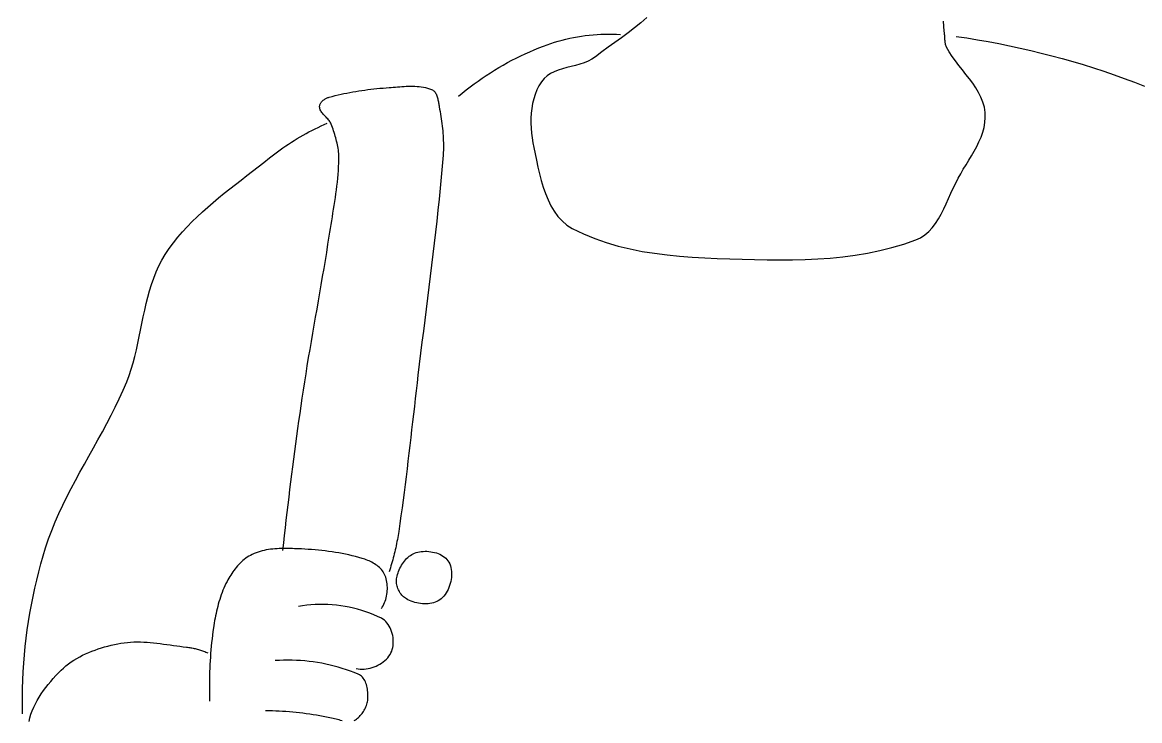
# Model space of a CAD drawing. Header units: inches. Extents: x 21 to 132, y 19 to 196.
# Drawn here: x 77.9181 to 78.3523, y 48.7999 to 49.0712 of the extents above; entities that cross this region are included whole.
import ezdxf

# ---------------------------------------------------------------- set-up
doc = ezdxf.new("R2010")
doc.units = ezdxf.units.IN
doc.header["$MEASUREMENT"] = 0
doc.layers.add('fur', color=253, linetype='Continuous')

# ---------------------------------------------------------------- blocks, each defined once
blk = doc.blocks.new('dp5')
at = {"layer": 'fur', "linetype": 'Continuous'}
for p, q in [((1020.4909, 1474.6288), (1018.8073, 1473.2602)), ((1022.1, 1476.0485), (1020.4909, 1474.6288)), ((1101.4723, 1474.5851), (1101.4362, 1475.0278)), ((1101.51, 1474.1427), (1101.4723, 1474.5851)), ((1101.5492, 1473.7005), (1101.51, 1474.1427)), ((1002.4858, 1470.6874), (1003.5242, 1470.8768)), ((1003.5242, 1470.8768), (1004.5666, 1471.0445)), ((1004.5666, 1471.0445), (1005.6123, 1471.1901)), ((1005.6123, 1471.1901), (1006.6607, 1471.3135)), ((1006.6607, 1471.3135), (1007.7109, 1471.4149)), ((1007.7109, 1471.4149), (1008.7622, 1471.4937)), ((1008.7622, 1471.4937), (1009.814, 1471.55)), ((1009.814, 1471.55), (1010.8656, 1471.5839)), ((1010.8656, 1471.5839), (1011.9162, 1471.5951)), ((1011.9162, 1471.5951), (1012.965, 1471.5835)), ((1012.965, 1471.5835), (1014.0116, 1471.5489)), ((1014.0116, 1471.5489), (1015.0547, 1471.4914)), ((1017.0708, 1471.9325), (1015.3028, 1470.6357)), ((1018.8073, 1473.2602), (1017.0708, 1471.9325)), ((1101.5899, 1473.2584), (1101.5492, 1473.7005)), ((1101.6321, 1472.8165), (1101.5899, 1473.2584)), ((1101.676, 1472.3746), (1101.6321, 1472.8165)), ((1101.7214, 1471.933), (1101.676, 1472.3746)), ((1101.7684, 1471.4914), (1101.7214, 1471.933)), ((1101.791, 1471.2489), (1101.7684, 1471.4914)), ((1101.8079, 1471.0042), (1101.791, 1471.2489)), ((1101.8212, 1470.7576), (1101.8079, 1471.0042)), ((1104.8647, 1470.9752), (1107.7277, 1470.5531)), ((991.95737, 1467.4118), (993.17965, 1467.9139)), ((993.17965, 1467.9139), (994.40894, 1468.3944)), ((994.40894, 1468.3944), (995.38942, 1468.7556)), ((995.38942, 1468.7556), (996.3797, 1469.0956)), ((996.3797, 1469.0956), (997.37902, 1469.4143)), ((997.37902, 1469.4143), (998.38668, 1469.7119)), ((998.38668, 1469.7119), (999.40183, 1469.9882)), ((999.40183, 1469.9882), (1000.4239, 1470.243)), ((1000.4239, 1470.243), (1001.4521, 1470.476)), ((1001.4521, 1470.476), (1002.4858, 1470.6874)), ((1011.7584, 1468.0943), (1010.0248, 1466.8298)), ((1013.5249, 1469.3597), (1011.7584, 1468.0943)), ((1015.3028, 1470.6357), (1013.5249, 1469.3597)), ((1101.8329, 1470.5101), (1101.8212, 1470.7576)), ((1101.8446, 1470.2624), (1101.8329, 1470.5101)), ((1101.8587, 1470.0151), (1101.8446, 1470.2624)), ((1101.8767, 1469.7688), (1101.8587, 1470.0151)), ((1101.901, 1469.5245), (1101.8767, 1469.7688)), ((1101.9334, 1469.2827), (1101.901, 1469.5245)), ((1101.9758, 1469.0441), (1101.9334, 1469.2827)), ((1102.0301, 1468.8095), (1101.9758, 1469.0441)), ((1102.0984, 1468.5795), (1102.0301, 1468.8095)), ((1102.1826, 1468.3552), (1102.0984, 1468.5795)), ((1102.2846, 1468.1367), (1102.1826, 1468.3552)), ((1103.0037, 1466.8634), (1102.2846, 1468.1367)), ((1107.7277, 1470.5531), (1110.587, 1470.0927)), ((1110.587, 1470.0927), (1113.4418, 1469.594)), ((1113.4418, 1469.594), (1116.2917, 1469.0577)), ((1116.2917, 1469.0577), (1119.1357, 1468.4837)), ((1119.1357, 1468.4837), (1121.9731, 1467.8721)), ((1121.9731, 1467.8721), (1124.8034, 1467.2234)), ((985.96677, 1464.5835), (987.14717, 1465.1902)), ((987.14717, 1465.1902), (988.33688, 1465.7768)), ((988.33688, 1465.7768), (989.53549, 1466.3428)), ((989.53549, 1466.3428), (990.74244, 1466.8878)), ((990.74244, 1466.8878), (991.95737, 1467.4118)), ((1007.4032, 1464.9171), (1006.3827, 1464.3864)), ((1008.3454, 1465.5558), (1007.4032, 1464.9171)), ((1010.0248, 1466.8298), (1008.3454, 1465.5558)), ((1103.8087, 1465.6222), (1103.0037, 1466.8634)), ((1104.6788, 1464.4051), (1103.8087, 1465.6222)), ((1124.8034, 1467.2234), (1127.6255, 1466.5376)), ((1127.6255, 1466.5376), (1130.4391, 1465.8149)), ((1130.4391, 1465.8149), (1133.2431, 1465.0556)), ((1133.2431, 1465.0556), (1136.0371, 1464.26)), ((980.22289, 1461.2539), (981.349, 1461.9583)), ((981.349, 1461.9583), (982.48695, 1462.6437)), ((982.48695, 1462.6437), (983.63617, 1463.3097)), ((983.63617, 1463.3097), (984.79633, 1463.9564)), ((984.79633, 1463.9564), (985.96677, 1464.5835)), ((998.39978, 1461.9428), (997.33279, 1461.5249)), ((999.51734, 1462.3018), (998.39978, 1461.9428)), ((1000.6693, 1462.6228), (999.51734, 1462.3018)), ((1001.8397, 1462.9264), (1000.6693, 1462.6228)), ((1003.0123, 1463.2338), (1001.8397, 1462.9264)), ((1004.1712, 1463.5655), (1003.0123, 1463.2338)), ((1005.2999, 1463.943), (1004.1712, 1463.5655)), ((1006.3827, 1464.3864), (1005.2999, 1463.943)), ((1105.5929, 1463.2051), (1104.6788, 1464.4051)), ((1106.5308, 1462.0155), (1105.5929, 1463.2051)), ((1107.4713, 1460.8287), (1106.5308, 1462.0155)), ((1136.0371, 1464.26), (1138.8203, 1463.428)), ((1138.8203, 1463.428), (1141.5919, 1462.5599)), ((1141.5919, 1462.5599), (1144.3512, 1461.656)), ((975.84637, 1458.2539), (976.92043, 1459.0307)), ((976.92043, 1459.0307), (978.00808, 1459.79)), ((978.00808, 1459.79), (979.10904, 1460.531)), ((979.10904, 1460.531), (980.22289, 1461.2539)), ((993.89324, 1458.8459), (993.23338, 1457.7725)), ((994.59661, 1459.7084), (993.89324, 1458.8459)), ((995.41506, 1460.4285), (994.59661, 1459.7084)), ((996.33256, 1461.027), (995.41506, 1460.4285)), ((997.33279, 1461.5249), (996.33256, 1461.027)), ((1108.3939, 1459.6377), (1107.4713, 1460.8287)), ((1109.2778, 1458.4357), (1108.3939, 1459.6377)), ((1144.3512, 1461.656), (1147.0976, 1460.7165)), ((1147.0976, 1460.7165), (1149.8301, 1459.7414)), ((1149.8301, 1459.7414), (1152.5482, 1458.731)), ((941.05512, 1455.6727), (941.8501, 1455.8349)), ((941.8501, 1455.8349), (942.64712, 1455.9879)), ((942.64712, 1455.9879), (943.44603, 1456.1325)), ((943.44603, 1456.1325), (944.24655, 1456.2687)), ((944.24655, 1456.2687), (945.04875, 1456.3967)), ((945.04875, 1456.3967), (945.85221, 1456.5169)), ((945.85221, 1456.5169), (946.6568, 1456.6298)), ((946.6568, 1456.6298), (947.46257, 1456.7352)), ((947.46257, 1456.7352), (948.26912, 1456.8338)), ((948.26912, 1456.8338), (949.07636, 1456.9259)), ((949.07636, 1456.9259), (949.8841, 1457.0117)), ((949.8841, 1457.0117), (950.69225, 1457.0913)), ((950.69225, 1457.0913), (951.50069, 1457.1653)), ((951.50069, 1457.1653), (952.30898, 1457.2339)), ((952.30898, 1457.2339), (953.11714, 1457.2974)), ((953.11714, 1457.2974), (953.68587, 1457.3418)), ((953.68587, 1457.3418), (954.25775, 1457.3889)), ((954.25775, 1457.3889), (954.8325, 1457.4368)), ((954.8325, 1457.4368), (955.40949, 1457.4837)), ((955.40949, 1457.4837), (955.9881, 1457.5284)), ((955.9881, 1457.5284), (956.56776, 1457.5686)), ((956.56776, 1457.5686), (957.1479, 1457.6034)), ((957.1479, 1457.6034), (957.72798, 1457.6306)), ((957.72798, 1457.6306), (958.30735, 1457.6488)), ((958.30735, 1457.6488), (958.88554, 1457.6562)), ((958.88554, 1457.6562), (959.46183, 1457.6514)), ((959.46183, 1457.6514), (960.03581, 1457.6325)), ((960.03581, 1457.6325), (960.60685, 1457.5982)), ((960.60685, 1457.5982), (961.17418, 1457.5464)), ((961.17418, 1457.5464), (961.73751, 1457.4757)), ((961.73751, 1457.4757), (962.2963, 1457.3844)), ((962.2963, 1457.3844), (962.84961, 1457.2712)), ((962.84961, 1457.2712), (963.39719, 1457.1339)), ((963.39719, 1457.1339), (963.93838, 1456.9711)), ((963.93838, 1456.9711), (964.47244, 1456.7813)), ((964.47244, 1456.7813), (964.69947, 1456.6772)), ((964.69947, 1456.6772), (964.90667, 1456.5483)), ((964.90667, 1456.5483), (965.09524, 1456.397)), ((965.09524, 1456.397), (965.26623, 1456.2247)), ((965.26623, 1456.2247), (965.4209, 1456.0334)), ((965.4209, 1456.0334), (965.56023, 1455.8248)), ((965.56023, 1455.8248), (965.68548, 1455.6011)), ((971.69835, 1454.9746), (972.71217, 1455.8196)), ((972.71217, 1455.8196), (973.74189, 1456.648)), ((973.74189, 1456.648), (974.78681, 1457.4595)), ((974.78681, 1457.4595), (975.84637, 1458.2539)), ((992.67145, 1456.6433), (992.20254, 1455.4653)), ((993.23338, 1457.7725), (992.67145, 1456.6433)), ((1110.1023, 1457.2152), (1109.2778, 1458.4357)), ((1110.8466, 1455.9691), (1110.1023, 1457.2152)), ((1111.49, 1454.6905), (1110.8466, 1455.9691)), ((1152.5482, 1458.731), (1155.2512, 1457.6856)), ((934.59716, 1452.6684), (934.65838, 1452.8389)), ((934.65838, 1452.8389), (934.73767, 1453.0052)), ((934.73767, 1453.0052), (934.8335, 1453.1669)), ((934.8335, 1453.1669), (934.94446, 1453.3235)), ((934.94446, 1453.3235), (935.06915, 1453.4748)), ((935.06915, 1453.4748), (935.20616, 1453.6201)), ((935.20616, 1453.6201), (935.35411, 1453.7592)), ((935.35411, 1453.7592), (935.51144, 1453.8916)), ((935.51144, 1453.8916), (935.67682, 1454.017)), ((935.67682, 1454.017), (935.84865, 1454.135)), ((935.84865, 1454.135), (936.02574, 1454.2449)), ((936.02574, 1454.2449), (936.2066, 1454.3465)), ((936.2066, 1454.3465), (936.38978, 1454.4397)), ((936.38978, 1454.4397), (936.57373, 1454.5236)), ((936.57373, 1454.5236), (936.75712, 1454.5979)), ((936.75712, 1454.5979), (936.93847, 1454.6623)), ((936.93847, 1454.6623), (937.11654, 1454.7167)), ((937.11654, 1454.7167), (937.89885, 1454.9282)), ((937.89885, 1454.9282), (938.68403, 1455.1291)), ((938.68403, 1455.1291), (939.47187, 1455.3202)), ((939.47187, 1455.3202), (940.2623, 1455.5011)), ((940.2623, 1455.5011), (941.05512, 1455.6727)), ((965.68548, 1455.6011), (965.7977, 1455.3638)), ((965.7977, 1455.3638), (965.89787, 1455.1148)), ((965.89787, 1455.1148), (965.98739, 1454.8562)), ((965.98739, 1454.8562), (966.06725, 1454.5894)), ((966.06725, 1454.5894), (966.13863, 1454.3168)), ((966.13863, 1454.3168), (966.20258, 1454.0394)), ((966.20258, 1454.0394), (966.26009, 1453.7601)), ((966.26009, 1453.7601), (966.3127, 1453.48)), ((966.3127, 1453.48), (966.36103, 1453.2014)), ((966.36103, 1453.2014), (966.40663, 1452.9256)), ((966.40663, 1452.9256), (966.45041, 1452.655)), ((991.52503, 1452.9915), (991.30682, 1451.7096)), ((991.8221, 1454.2456), (991.52503, 1452.9915)), ((992.20254, 1455.4653), (991.8221, 1454.2456)), ((1112.0118, 1453.372), (1111.49, 1454.6905)), ((1112.3912, 1452.0069), (1112.0118, 1453.372)), ((934.53439, 1452.3165), (934.55541, 1452.4941)), ((934.53579, 1452.1359), (934.53439, 1452.3165)), ((934.57159, 1451.8633), (934.53579, 1452.1359)), ((934.55541, 1452.4941), (934.59716, 1452.6684)), ((934.63736, 1451.6017), (934.57159, 1451.8633)), ((934.72997, 1451.3502), (934.63736, 1451.6017)), ((934.84681, 1451.1074), (934.72997, 1451.3502)), ((934.98474, 1450.8724), (934.84681, 1451.1074)), ((935.14109, 1450.6436), (934.98474, 1450.8724)), ((935.31285, 1450.4203), (935.14109, 1450.6436)), ((935.49708, 1450.2013), (935.31285, 1450.4203)), ((935.6909, 1449.9853), (935.49708, 1450.2013)), ((935.89166, 1449.7715), (935.6909, 1449.9853)), ((966.45041, 1452.655), (966.49349, 1452.391)), ((966.49349, 1452.391), (966.53713, 1452.1359)), ((966.53713, 1452.1359), (966.64851, 1451.4978)), ((966.64851, 1451.4978), (966.7573, 1450.8581)), ((966.7573, 1450.8581), (966.86314, 1450.2173)), ((966.86314, 1450.2173), (966.96506, 1449.5751)), ((991.16287, 1450.4068), (991.08813, 1449.0906)), ((991.30682, 1451.7096), (991.16287, 1450.4068)), ((1112.6075, 1450.5874), (1112.3912, 1452.0069)), ((1112.648, 1449.2464), (1112.6075, 1450.5874)), ((934.12566, 1446.6387), (934.94586, 1447.0208)), ((934.94586, 1447.0208), (935.77076, 1447.3906)), ((935.77076, 1447.3906), (936.60021, 1447.7485)), ((936.09607, 1449.5585), (935.89166, 1449.7715)), ((936.30159, 1449.345), (936.09607, 1449.5585)), ((936.50501, 1449.1301), (936.30159, 1449.345)), ((936.70381, 1448.9127), (936.50501, 1449.1301)), ((936.89476, 1448.6916), (936.70381, 1448.9127)), ((937.07507, 1448.4655), (936.89476, 1448.6916)), ((937.242, 1448.2338), (937.07507, 1448.4655)), ((937.39253, 1447.9945), (937.242, 1448.2338)), ((937.52366, 1447.7472), (937.39253, 1447.9945)), ((937.63266, 1447.4907), (937.52366, 1447.7472)), ((937.79728, 1447.0429), (937.63266, 1447.4907)), ((937.95972, 1446.5931), (937.79728, 1447.0429)), ((966.96506, 1449.5751), (967.06257, 1448.932)), ((967.06257, 1448.932), (967.15511, 1448.2876)), ((967.15511, 1448.2876), (967.24197, 1447.6427)), ((967.24197, 1447.6427), (967.32245, 1446.9968)), ((967.32245, 1446.9968), (967.39608, 1446.3506)), ((991.08813, 1449.0906), (991.0779, 1447.7675)), ((991.0779, 1447.7675), (991.12743, 1446.4447)), ((1112.3028, 1446.6155), (1112.5413, 1447.9226)), ((1112.5413, 1447.9226), (1112.648, 1449.2464)), ((928.53357, 1443.6436), (929.31483, 1444.1052)), ((929.31483, 1444.1052), (930.10225, 1444.5556)), ((930.10225, 1444.5556), (930.89577, 1444.995)), ((930.89577, 1444.995), (931.69516, 1445.4231)), ((931.69516, 1445.4231), (932.50003, 1445.8398)), ((932.50003, 1445.8398), (933.31022, 1446.2452)), ((933.31022, 1446.2452), (934.12566, 1446.6387)), ((938.1195, 1446.1408), (937.95972, 1446.5931)), ((938.27578, 1445.6865), (938.1195, 1446.1408)), ((938.42786, 1445.2298), (938.27578, 1445.6865)), ((938.57496, 1444.7712), (938.42786, 1445.2298)), ((938.71625, 1444.3107), (938.57496, 1444.7712)), ((938.85123, 1443.8484), (938.71625, 1444.3107)), ((967.39608, 1446.3506), (967.46206, 1445.7036)), ((967.46206, 1445.7036), (967.51999, 1445.0563)), ((967.51999, 1445.0563), (967.5691, 1444.4085)), ((967.5691, 1444.4085), (967.60867, 1443.761)), ((991.12743, 1446.4447), (991.23208, 1445.1293)), ((991.23208, 1445.1293), (991.38696, 1443.8282)), ((1110.9507, 1442.7835), (1111.4921, 1444.0469)), ((1111.4921, 1444.0469), (1111.948, 1445.3239)), ((1111.948, 1445.3239), (1112.3028, 1446.6155)), ((923.9904, 1440.6531), (924.72935, 1441.1773)), ((924.72935, 1441.1773), (925.47586, 1441.6915)), ((925.47586, 1441.6915), (926.2298, 1442.1953)), ((926.2298, 1442.1953), (926.99081, 1442.6887)), ((926.99081, 1442.6887), (927.75883, 1443.1716)), ((927.75883, 1443.1716), (928.53357, 1443.6436)), ((938.97886, 1443.3845), (938.85123, 1443.8484)), ((939.09872, 1442.919), (938.97886, 1443.3845)), ((939.20981, 1442.4521), (939.09872, 1442.919)), ((939.31146, 1441.9836), (939.20981, 1442.4521)), ((939.40308, 1441.5138), (939.31146, 1441.9836)), ((939.48378, 1441.0431), (939.40308, 1441.5138)), ((939.55277, 1440.5712), (939.48378, 1441.0431)), ((967.60867, 1443.761), (967.6383, 1443.1132)), ((967.6383, 1443.1132), (967.65715, 1442.4655)), ((967.6603, 1441.1709), (967.64335, 1440.5239)), ((967.65715, 1442.4655), (967.66471, 1441.8181)), ((967.66471, 1441.8181), (967.6603, 1441.1709)), ((991.38696, 1443.8282), (991.58737, 1442.5483)), ((991.58737, 1442.5483), (991.82862, 1441.2968)), ((991.82862, 1441.2968), (992.18363, 1439.5875)), ((1109.6723, 1440.293), (1110.3391, 1441.5324)), ((1110.3391, 1441.5324), (1110.9507, 1442.7835)), ((919.62985, 1437.2683), (921.11573, 1438.4577)), ((921.11573, 1438.4577), (921.82182, 1439.0212)), ((921.82182, 1439.0212), (922.53653, 1439.5749)), ((922.53653, 1439.5749), (923.25944, 1440.119)), ((923.25944, 1440.119), (923.9904, 1440.6531)), ((939.60944, 1440.0984), (939.55277, 1440.5712)), ((939.65295, 1439.6249), (939.60944, 1440.0984)), ((939.68251, 1439.1504), (939.65295, 1439.6249)), ((939.6699, 1437.1604), (939.69736, 1438.1999)), ((939.69757, 1438.6751), (939.68251, 1439.1504)), ((939.69736, 1438.1999), (939.69757, 1438.6751)), ((967.56938, 1439.232), (967.32638, 1436.281)), ((967.6133, 1439.8777), (967.56938, 1439.232)), ((967.64335, 1440.5239), (967.6133, 1439.8777)), ((992.18363, 1439.5875), (992.5497, 1437.8287)), ((1108.2361, 1437.8438), (1108.9662, 1439.0635)), ((1108.9662, 1439.0635), (1109.6723, 1440.293)), ((915.09165, 1433.7395), (916.61354, 1434.9124)), ((916.61354, 1434.9124), (918.12765, 1436.0875)), ((918.12765, 1436.0875), (919.62985, 1437.2683)), ((939.48385, 1434.048), (939.56188, 1435.0842)), ((939.56188, 1435.0842), (939.62437, 1436.1217)), ((939.62437, 1436.1217), (939.6699, 1437.1604)), ((967.32638, 1436.281), (967.06551, 1433.3318)), ((992.5497, 1437.8287), (992.93869, 1436.0388)), ((992.93869, 1436.0388), (993.3629, 1434.2364)), ((1106.0544, 1434.2308), (1106.7647, 1435.4285)), ((1106.7647, 1435.4285), (1107.497, 1436.6325)), ((1107.497, 1436.6325), (1108.2361, 1437.8438)), ((912.04242, 1431.3875), (913.56654, 1432.5656)), ((913.56654, 1432.5656), (915.09165, 1433.7395)), ((939.16814, 1430.9441), (939.28568, 1431.9779)), ((939.28568, 1431.9779), (939.39131, 1433.0124)), ((939.39131, 1433.0124), (939.48385, 1434.048)), ((967.06551, 1433.3318), (966.78812, 1430.3841)), ((993.3629, 1434.2364), (993.83384, 1432.4402)), ((993.83384, 1432.4402), (994.36369, 1430.6688)), ((1104.7137, 1431.747), (1105.3814, 1433.0384)), ((1105.3814, 1433.0384), (1106.0544, 1434.2308)), ((907.51942, 1427.7964), (909.01455, 1429.0063)), ((909.01455, 1429.0063), (910.52354, 1430.2023)), ((910.52354, 1430.2023), (912.04242, 1431.3875)), ((938.90202, 1428.8788), (939.03974, 1429.9112)), ((939.03974, 1429.9112), (939.16814, 1430.9441)), ((966.78812, 1430.3841), (966.49545, 1427.4379)), ((994.36369, 1430.6688), (994.96429, 1428.9407)), ((994.96429, 1428.9407), (995.64755, 1427.2745)), ((1102.8255, 1427.6091), (1103.4481, 1429.0143)), ((1103.4481, 1429.0143), (1104.0734, 1430.3998)), ((1104.0734, 1430.3998), (1104.7137, 1431.747)), ((904.58892, 1425.3224), (906.04286, 1426.5696)), ((906.04286, 1426.5696), (907.51942, 1427.7964)), ((938.44432, 1425.7857), (938.60305, 1426.8161)), ((938.60305, 1426.8161), (938.75597, 1427.8472)), ((938.75597, 1427.8472), (938.90202, 1428.8788)), ((966.49545, 1427.4379), (966.18906, 1424.493)), ((995.64755, 1427.2745), (996.42552, 1425.6889)), ((1101.5387, 1424.8138), (1102.1931, 1426.2031)), ((1102.1931, 1426.2031), (1102.8255, 1427.6091)), ((901.76671, 1422.7541), (903.16216, 1424.0517)), ((903.16216, 1424.0517), (904.58892, 1425.3224)), ((937.94613, 1422.6968), (938.11467, 1423.7261)), ((938.11467, 1423.7261), (938.28117, 1424.7556)), ((938.28117, 1424.7556), (938.44432, 1425.7857)), ((966.18906, 1424.493), (965.8702, 1421.5493)), ((996.42552, 1425.6889), (997.30996, 1424.2022)), ((997.30996, 1424.2022), (998.31285, 1422.8333)), ((1100.1145, 1422.1604), (1100.8499, 1423.4602)), ((1100.8499, 1423.4602), (1101.5387, 1424.8138)), ((897.81245, 1418.6686), (899.08762, 1420.0659)), ((899.08762, 1420.0659), (900.40706, 1421.4267)), ((900.40706, 1421.4267), (901.76671, 1422.7541)), ((937.4408, 1419.6106), (937.608, 1420.6392)), ((937.608, 1420.6392), (937.77682, 1421.6678)), ((937.77682, 1421.6678), (937.94613, 1422.6968)), ((965.8702, 1421.5493), (965.54034, 1418.6067)), ((998.31285, 1422.8333), (999.4461, 1421.6006)), ((999.4461, 1421.6006), (1000.7217, 1420.5228)), ((1000.7217, 1420.5228), (1002.1516, 1419.6184)), ((1098.4535, 1419.7958), (1099.3197, 1420.9328)), ((1099.3197, 1420.9328), (1100.1145, 1422.1604)), ((895.41306, 1415.7517), (896.58624, 1417.2315)), ((896.58624, 1417.2315), (897.81245, 1418.6686)), ((936.77897, 1415.3822), (937.11654, 1417.5537)), ((937.11654, 1417.5537), (937.2766, 1418.5823)), ((937.2766, 1418.5823), (937.4408, 1419.6106)), ((965.54034, 1418.6067), (965.20067, 1415.6649)), ((1002.1516, 1419.6184), (1005.1001, 1418.1603)), ((1005.1001, 1418.1603), (1008.1293, 1416.8958)), ((1094.0261, 1416.5217), (1095.3021, 1417.1124)), ((1095.3021, 1417.1124), (1096.457, 1417.8674)), ((1096.457, 1417.8674), (1097.5033, 1418.7681)), ((1097.5033, 1418.7681), (1098.4535, 1419.7958)), ((893.24357, 1412.6502), (894.29746, 1414.2258)), ((894.29746, 1414.2258), (895.41306, 1415.7517)), ((936.43258, 1413.212), (936.77897, 1415.3822)), ((965.20067, 1415.6649), (964.85266, 1412.7239)), ((1008.1293, 1416.8958), (1011.2305, 1415.8099)), ((1011.2305, 1415.8099), (1014.3948, 1414.8879)), ((1014.3948, 1414.8879), (1017.6135, 1414.1144)), ((1017.6135, 1414.1144), (1020.8778, 1413.4746)), ((1084.4371, 1413.6842), (1087.6768, 1414.4855)), ((1087.6768, 1414.4855), (1090.875, 1415.4281)), ((1090.875, 1415.4281), (1094.0261, 1416.5217)), ((891.52492, 1409.5623), (892.33685, 1411.1274)), ((892.33685, 1411.1274), (893.24357, 1412.6502)), ((935.7178, 1408.875), (936.07855, 1411.0428)), ((936.07855, 1411.0428), (936.43258, 1413.212)), ((964.85266, 1412.7239), (964.49752, 1409.7836)), ((1020.8778, 1413.4746), (1024.1786, 1412.9534)), ((1024.1786, 1412.9534), (1027.5076, 1412.5356)), ((1027.5076, 1412.5356), (1030.8554, 1412.2063)), ((1030.8554, 1412.2063), (1034.2136, 1411.9503)), ((1034.2136, 1411.9503), (1037.5732, 1411.7531)), ((1037.5732, 1411.7531), (1040.9255, 1411.5987)), ((1040.9255, 1411.5987), (1044.2616, 1411.4726)), ((1044.2616, 1411.4726), (1047.5727, 1411.3602)), ((1047.5727, 1411.3602), (1050.9196, 1411.2608)), ((1050.9196, 1411.2608), (1054.2832, 1411.1937)), ((1054.2832, 1411.1937), (1057.6584, 1411.1691)), ((1057.6584, 1411.1691), (1061.0398, 1411.1969)), ((1061.0398, 1411.1969), (1064.4221, 1411.2868)), ((1064.4221, 1411.2868), (1067.8, 1411.4486)), ((1067.8, 1411.4486), (1071.1681, 1411.6925)), ((1071.1681, 1411.6925), (1074.5212, 1412.0282)), ((1074.5212, 1412.0282), (1077.854, 1412.4655)), ((1077.854, 1412.4655), (1081.1611, 1413.0142)), ((1081.1611, 1413.0142), (1084.4371, 1413.6842)), ((890.79886, 1407.9589), (891.52492, 1409.5623)), ((935.35144, 1406.7079), (935.7178, 1408.875)), ((964.49752, 1409.7836), (964.13676, 1406.844)), ((889.5688, 1404.6523), (890.14985, 1406.321)), ((890.14985, 1406.321), (890.79886, 1407.9589)), ((934.98046, 1404.5417), (935.35144, 1406.7079)), ((964.13676, 1406.844), (963.77174, 1403.9048)), ((888.57473, 1401.239), (889.04672, 1402.9571)), ((889.04672, 1402.9571), (889.5688, 1404.6523)), ((934.22898, 1400.2104), (934.60598, 1402.3757)), ((934.60598, 1402.3757), (934.98046, 1404.5417)), ((963.77174, 1403.9048), (963.40384, 1400.9658)), ((887.74514, 1397.7497), (888.14386, 1399.5018)), ((888.14386, 1399.5018), (888.57473, 1401.239)), ((933.85057, 1398.0453), (934.22898, 1400.2104)), ((963.40384, 1400.9658), (963.03419, 1398.0271)), ((887.36961, 1395.9861), (887.74514, 1397.7497)), ((933.47175, 1395.8804), (933.85057, 1398.0453)), ((963.03419, 1398.0271), (962.6644, 1395.0884)), ((886.65244, 1392.4408), (887.00843, 1394.2153)), ((887.00843, 1394.2153), (887.36961, 1395.9861)), ((932.71697, 1391.5498), (933.09348, 1393.7152)), ((933.09348, 1393.7152), (933.47175, 1395.8804)), ((962.6644, 1395.0884), (962.29574, 1392.1497)), ((885.92057, 1388.8972), (886.29288, 1390.6669)), ((886.29288, 1390.6669), (886.65244, 1392.4408)), ((932.34312, 1389.3839), (932.71697, 1391.5498)), ((962.29574, 1392.1497), (961.92952, 1389.2106)), ((885.10247, 1385.3858), (885.52683, 1387.1354)), ((885.52683, 1387.1354), (885.92057, 1388.8972)), ((931.60781, 1385.0504), (931.97305, 1387.2174)), ((931.97305, 1387.2174), (932.34312, 1389.3839)), ((961.92952, 1389.2106), (961.56723, 1386.2712)), ((884.6386, 1383.6521), (885.10247, 1385.3858)), ((931.24846, 1382.8822), (931.60781, 1385.0504)), ((961.56723, 1386.2712), (961.20998, 1383.3314)), ((883.5567, 1380.2475), (884.12634, 1381.938)), ((884.12634, 1381.938), (884.6386, 1383.6521)), ((930.89605, 1380.7129), (931.24846, 1382.8822)), ((961.20998, 1383.3314), (960.85938, 1380.391)), ((881.95671, 1376.3106), (882.92065, 1378.5846)), ((882.92065, 1378.5846), (883.5567, 1380.2475)), ((930.21601, 1376.3707), (930.55147, 1378.5425)), ((930.55147, 1378.5425), (930.89605, 1380.7129)), ((960.61393, 1378.299), (960.3703, 1376.2068)), ((960.85938, 1380.391), (960.61393, 1378.299)), ((880.9356, 1374.0608), (881.95671, 1376.3106)), ((929.89042, 1374.1973), (930.21601, 1376.3707)), ((960.3703, 1376.2068), (960.12835, 1374.1143)), ((879.86469, 1371.8321), (880.9356, 1374.0608)), ((929.29998, 1370.1298), (929.59313, 1372.1639)), ((929.59313, 1372.1639), (929.89042, 1374.1973)), ((960.12835, 1374.1143), (959.8871, 1372.0218)), ((877.60337, 1367.4258), (878.75154, 1369.6214)), ((878.75154, 1369.6214), (879.86469, 1371.8321)), ((929.01096, 1368.095), (929.29998, 1370.1298)), ((959.64634, 1369.929), (959.40537, 1367.8364)), ((959.8871, 1372.0218), (959.64634, 1369.929)), ((876.42774, 1365.2419), (877.60337, 1367.4258)), ((928.726, 1366.0597), (929.01096, 1368.095)), ((959.40537, 1367.8364), (959.16349, 1365.7437)), ((875.23207, 1363.0669), (876.42774, 1365.2419)), ((928.16855, 1361.9871), (928.44517, 1364.0238)), ((928.44517, 1364.0238), (928.726, 1366.0597)), ((958.92035, 1363.6512), (958.67539, 1361.559)), ((959.16349, 1365.7437), (958.92035, 1363.6512)), ((872.81026, 1358.731), (874.02372, 1360.8975)), ((874.02372, 1360.8975), (875.23207, 1363.0669)), ((927.89599, 1359.9501), (928.16855, 1361.9871)), ((958.67539, 1361.559), (958.42798, 1359.4673)), ((871.59898, 1356.5639), (872.81026, 1358.731)), ((927.36319, 1355.8742), (927.62749, 1357.9125)), ((927.62749, 1357.9125), (927.89599, 1359.9501)), ((958.17769, 1357.3757), (957.92362, 1355.2847)), ((958.42798, 1359.4673), (958.17769, 1357.3757)), ((869.21276, 1352.2164), (870.39736, 1354.3934)), ((870.39736, 1354.3934), (871.59898, 1356.5639)), ((927.1031, 1353.8355), (927.36319, 1355.8742)), ((957.92362, 1355.2847), (957.66549, 1353.1943)), ((868.05281, 1350.0296), (869.21276, 1352.2164)), ((926.5951, 1349.7566), (926.847, 1351.7963)), ((926.847, 1351.7963), (927.1031, 1353.8355)), ((957.66549, 1353.1943), (957.40288, 1351.1045)), ((866.92461, 1347.8302), (868.05281, 1350.0296)), ((926.34734, 1347.7162), (926.5951, 1349.7566)), ((957.13501, 1349.0153), (956.86133, 1346.9269)), ((957.40288, 1351.1045), (957.13501, 1349.0153)), ((864.79385, 1343.3813), (865.83583, 1345.6153)), ((865.83583, 1345.6153), (866.92461, 1347.8302)), ((925.86428, 1343.6343), (926.10371, 1345.6755)), ((926.10371, 1345.6755), (926.34734, 1347.7162)), ((956.86133, 1346.9269), (956.58135, 1344.8396)), ((863.80616, 1341.1254), (864.79385, 1343.3813)), ((925.62892, 1341.5925), (925.86428, 1343.6343)), ((956.29449, 1342.7528), (956.00015, 1340.6673)), ((956.58135, 1344.8396), (956.29449, 1342.7528)), ((862.87997, 1338.8446), (863.80616, 1341.1254)), ((925.17059, 1337.5078), (925.39762, 1339.5504)), ((925.39762, 1339.5504), (925.62892, 1341.5925)), ((956.00015, 1340.6673), (955.69803, 1338.5829)), ((861.24237, 1334.1956), (862.02292, 1336.5355)), ((862.02292, 1336.5355), (862.87997, 1338.8446)), ((924.94776, 1335.4649), (925.17059, 1337.5078)), ((955.33468, 1336.383), (955.23178, 1335.8348)), ((955.43282, 1336.932), (955.33468, 1336.383)), ((955.52606, 1337.4818), (955.43282, 1336.932)), ((955.61439, 1338.0321), (955.52606, 1337.4818)), ((955.69803, 1338.5829), (955.61439, 1338.0321)), ((860.58881, 1332.0507), (861.24237, 1334.1956)), ((919.15779, 1333.3542), (918.60468, 1333.204)), ((919.71727, 1333.485), (919.15779, 1333.3542)), ((920.2825, 1333.598), (919.71727, 1333.485)), ((920.85262, 1333.6938), (920.2825, 1333.598)), ((921.42717, 1333.7739), (920.85262, 1333.6938)), ((922.00521, 1333.8395), (921.42717, 1333.7739)), ((922.58613, 1333.8916), (922.00521, 1333.8395)), ((923.16929, 1333.9311), (922.58613, 1333.8916)), ((923.75378, 1333.9594), (923.16929, 1333.9311)), ((924.33904, 1333.9776), (923.75378, 1333.9594)), ((924.92429, 1333.9869), (924.33904, 1333.9776)), ((924.72907, 1333.4214), (924.94776, 1335.4649)), ((925.50892, 1333.9883), (924.92429, 1333.9869)), ((926.09208, 1333.9829), (925.50892, 1333.9883)), ((926.67307, 1333.9719), (926.09208, 1333.9829)), ((927.25132, 1333.9566), (926.67307, 1333.9719)), ((927.82594, 1333.9376), (927.25132, 1333.9566)), ((928.73839, 1333.9024), (927.82594, 1333.9376)), ((929.65155, 1333.8605), (928.73839, 1333.9024)), ((930.56548, 1333.8112), (929.65155, 1333.8605)), ((931.47948, 1333.754), (930.56548, 1333.8112)), ((932.39355, 1333.6886), (931.47948, 1333.754)), ((933.30713, 1333.6142), (932.39355, 1333.6886)), ((934.22008, 1333.5307), (933.30713, 1333.6142)), ((935.13219, 1333.4371), (934.22008, 1333.5307)), ((936.04297, 1333.3332), (935.13219, 1333.4371)), ((936.9522, 1333.2186), (936.04297, 1333.3332)), ((954.77191, 1333.6503), (954.64491, 1333.1069)), ((954.89407, 1334.1951), (954.77191, 1333.6503)), ((955.01141, 1334.7406), (954.89407, 1334.1951)), ((955.1239, 1335.2873), (955.01141, 1334.7406)), ((955.23178, 1335.8348), (955.1239, 1335.2873)), ((859.9707, 1329.8924), (860.58881, 1332.0507)), ((913.63421, 1330.411), (913.27241, 1330.063)), ((914.0068, 1330.7447), (913.63421, 1330.411)), ((914.39025, 1331.0633), (914.0068, 1330.7447)), ((914.78449, 1331.3655), (914.39025, 1331.0633)), ((915.18958, 1331.6503), (914.78449, 1331.3655)), ((915.6056, 1331.9165), (915.18958, 1331.6503)), ((916.03276, 1332.1631), (915.6056, 1331.9165)), ((916.47064, 1332.3892), (916.03276, 1332.1631)), ((916.99103, 1332.6274), (916.47064, 1332.3892)), ((917.52053, 1332.8417), (916.99103, 1332.6274)), ((918.05865, 1333.0336), (917.52053, 1332.8417)), ((918.60468, 1333.204), (918.05865, 1333.0336)), ((937.85941, 1333.0922), (936.9522, 1333.2186)), ((938.76458, 1332.9541), (937.85941, 1333.0922)), ((939.66731, 1332.8035), (938.76458, 1332.9541)), ((940.56716, 1332.6398), (939.66731, 1332.8035)), ((941.46399, 1332.4626), (940.56716, 1332.6398)), ((942.35747, 1332.2716), (941.46399, 1332.4626)), ((943.24709, 1332.0661), (942.35747, 1332.2716)), ((944.13293, 1331.8453), (943.24709, 1332.0661)), ((945.01443, 1331.6091), (944.13293, 1331.8453)), ((945.89116, 1331.3569), (945.01443, 1331.6091)), ((946.26431, 1331.2407), (945.89116, 1331.3569)), ((946.64062, 1331.1129), (946.26431, 1331.2407)), ((947.01853, 1330.9734), (946.64062, 1331.1129)), ((947.39617, 1330.822), (947.01853, 1330.9734)), ((947.77219, 1330.659), (947.39617, 1330.822)), ((948.14471, 1330.4839), (947.77219, 1330.659)), ((948.51226, 1330.2967), (948.14471, 1330.4839)), ((948.87315, 1330.0972), (948.51226, 1330.2967)), ((953.93959, 1330.4074), (953.78436, 1329.8715)), ((954.08998, 1330.9445), (953.93959, 1330.4074)), ((954.23589, 1331.4833), (954.08998, 1330.9445)), ((954.37697, 1332.0233), (954.23589, 1331.4833)), ((954.51336, 1332.5643), (954.37697, 1332.0233)), ((954.64491, 1333.1069), (954.51336, 1332.5643)), ((956.70771, 1329.9092), (956.96381, 1330.2858)), ((956.96381, 1330.2858), (957.23581, 1330.6476)), ((957.23581, 1330.6476), (957.52343, 1330.9927)), ((957.52343, 1330.9927), (957.82633, 1331.3191)), ((957.82633, 1331.3191), (958.14407, 1331.6245)), ((958.14407, 1331.6245), (958.47638, 1331.9072)), ((958.47638, 1331.9072), (958.82284, 1332.1649)), ((958.82284, 1332.1649), (959.18311, 1332.3956)), ((959.18311, 1332.3956), (959.55689, 1332.5974)), ((959.55689, 1332.5974), (959.94377, 1332.7679)), ((959.94377, 1332.7679), (960.34333, 1332.9053)), ((960.34333, 1332.9053), (960.79227, 1333.023)), ((960.79227, 1333.023), (961.2602, 1333.1159)), ((961.2602, 1333.1159), (961.74347, 1333.1838)), ((961.74347, 1333.1838), (962.23893, 1333.227)), ((962.23893, 1333.227), (962.74335, 1333.2445)), ((962.74335, 1333.2445), (963.25331, 1333.2365)), ((963.25331, 1333.2365), (963.76543, 1333.2027)), ((963.76543, 1333.2027), (964.27658, 1333.1432)), ((964.27658, 1333.1432), (964.78325, 1333.0572)), ((964.78325, 1333.0572), (965.28228, 1332.9451)), ((965.28228, 1332.9451), (965.77017, 1332.8061)), ((965.77017, 1332.8061), (966.2437, 1332.6405)), ((966.2437, 1332.6405), (966.69979, 1332.4477)), ((966.69979, 1332.4477), (967.13472, 1332.2279)), ((967.13472, 1332.2279), (967.54528, 1331.9807)), ((967.54528, 1331.9807), (967.92831, 1331.7055)), ((967.92831, 1331.7055), (968.28044, 1331.4026)), ((968.28044, 1331.4026), (968.59826, 1331.0717)), ((968.59826, 1331.0717), (968.87845, 1330.7124)), ((968.87845, 1330.7124), (969.11788, 1330.3247)), ((969.11788, 1330.3247), (969.33622, 1329.8713)), ((858.84123, 1325.5395), (859.3881, 1327.7217)), ((859.3881, 1327.7217), (859.9707, 1329.8924)), ((911.03925, 1327.3174), (910.76262, 1326.8937)), ((911.32645, 1327.7353), (911.03925, 1327.3174)), ((911.62415, 1328.1465), (911.32645, 1327.7353)), ((911.93251, 1328.5497), (911.62415, 1328.1465)), ((912.25151, 1328.9439), (911.93251, 1328.5497)), ((912.58102, 1329.3283), (912.25151, 1328.9439)), ((912.92132, 1329.7018), (912.58102, 1329.3283)), ((913.27241, 1330.063), (912.92132, 1329.7018)), ((949.22564, 1329.8854), (948.87315, 1330.0972)), ((949.56811, 1329.6612), (949.22564, 1329.8854)), ((949.89916, 1329.4244), (949.56811, 1329.6612)), ((950.2169, 1329.1751), (949.89916, 1329.4244)), ((950.51972, 1328.9129), (950.2169, 1329.1751)), ((950.80608, 1328.6379), (950.51972, 1328.9129)), ((951.07416, 1328.3499), (950.80608, 1328.6379)), ((951.32255, 1328.0489), (951.07416, 1328.3499)), ((951.54944, 1327.7346), (951.32255, 1328.0489)), ((951.75322, 1327.407), (951.54944, 1327.7346)), ((951.93233, 1327.066), (951.75322, 1327.407)), ((953.29093, 1328.2732), (953.11714, 1327.7438)), ((953.46003, 1328.8044), (953.29093, 1328.2732)), ((953.62451, 1329.3373), (953.46003, 1328.8044)), ((953.78436, 1329.8715), (953.62451, 1329.3373)), ((955.3931, 1327.033), (955.52725, 1327.4552)), ((955.52725, 1327.4552), (955.67988, 1327.8772)), ((955.67988, 1327.8772), (955.85059, 1328.2965)), ((955.85059, 1328.2965), (956.0391, 1328.7115)), ((956.0391, 1328.7115), (956.24511, 1329.1199)), ((956.24511, 1329.1199), (956.46815, 1329.52)), ((956.46815, 1329.52), (956.70771, 1329.9092)), ((969.33622, 1329.8713), (969.51492, 1329.3953)), ((969.51492, 1329.3953), (969.65481, 1328.8991)), ((969.65481, 1328.8991), (969.7568, 1328.3863)), ((969.7568, 1328.3863), (969.82201, 1327.8601)), ((969.82201, 1327.8601), (969.85143, 1327.3235)), ((969.85143, 1327.3235), (969.84597, 1326.7799)), ((858.33008, 1323.3467), (858.84123, 1325.5395)), ((909.46777, 1324.5884), (909.18946, 1324.0063)), ((909.76071, 1325.1632), (909.46777, 1324.5884)), ((909.99558, 1325.5991), (909.76071, 1325.1632)), ((910.24083, 1326.0335), (909.99558, 1325.5991)), ((910.49651, 1326.4654), (910.24083, 1326.0335)), ((910.76262, 1326.8937), (910.49651, 1326.4654)), ((952.08497, 1326.7116), (951.93233, 1327.066)), ((952.23249, 1326.2931), (952.08497, 1326.7116)), ((952.35795, 1325.8634), (952.23249, 1326.2931)), ((952.46162, 1325.4242), (952.35795, 1325.8634)), ((952.54358, 1324.9766), (952.46162, 1325.4242)), ((952.60403, 1324.5224), (952.54358, 1324.9766)), ((952.64319, 1324.0629), (952.60403, 1324.5224)), ((955.0968, 1325.2473), (955.10205, 1325.5694)), ((955.1134, 1324.9211), (955.0968, 1325.2473)), ((955.10205, 1325.5694), (955.13021, 1325.886)), ((955.15136, 1324.593), (955.1134, 1324.9211)), ((955.13021, 1325.886), (955.18184, 1326.1955)), ((955.20978, 1324.2641), (955.15136, 1324.593)), ((955.18184, 1326.1955), (955.2778, 1326.6124)), ((955.2778, 1326.6124), (955.3931, 1327.033)), ((969.4953, 1324.5983), (969.33041, 1324.0671)), ((969.63029, 1325.1384), (969.4953, 1324.5983)), ((969.73438, 1325.6844), (969.63029, 1325.1384)), ((969.8066, 1326.2324), (969.73438, 1325.6844)), ((969.84597, 1326.7799), (969.8066, 1326.2324)), ((857.85501, 1321.1444), (858.33008, 1323.3467)), ((908.21361, 1321.6134), (908.00171, 1321.0012)), ((908.4379, 1322.2203), (908.21361, 1321.6134)), ((908.67509, 1322.8217), (908.4379, 1322.2203)), ((908.92538, 1323.4173), (908.67509, 1322.8217)), ((909.18946, 1324.0063), (908.92538, 1323.4173)), ((952.4404, 1321.2831), (952.52537, 1321.7416)), ((952.52537, 1321.7416), (952.59016, 1322.2042)), ((952.59016, 1322.2042), (952.63443, 1322.6689)), ((952.63443, 1322.6689), (952.65832, 1323.1349)), ((952.66119, 1323.6), (952.64319, 1324.0629)), ((952.65832, 1323.1349), (952.66119, 1323.6)), ((955.28803, 1323.9362), (955.20978, 1324.2641)), ((955.38519, 1323.6112), (955.28803, 1323.9362)), ((955.50056, 1323.2902), (955.38519, 1323.6112)), ((955.63365, 1322.9754), (955.50056, 1323.2902)), ((955.78342, 1322.6683), (955.63365, 1322.9754)), ((955.94915, 1322.3702), (955.78342, 1322.6683)), ((956.13016, 1322.0833), (955.94915, 1322.3702)), ((956.32581, 1321.8087), (956.13016, 1322.0833)), ((956.53525, 1321.5485), (956.32581, 1321.8087)), ((956.75759, 1321.3041), (956.53525, 1321.5485)), ((956.99232, 1321.0771), (956.75759, 1321.3041)), ((968.09194, 1321.6549), (967.76839, 1321.2435)), ((968.39154, 1322.0942), (968.09194, 1321.6549)), ((968.6662, 1322.5582), (968.39154, 1322.0942)), ((968.91481, 1323.0438), (968.6662, 1322.5582)), ((969.13665, 1323.5479), (968.91481, 1323.0438)), ((969.33041, 1324.0671), (969.13665, 1323.5479)), ((857.01316, 1316.7142), (857.41601, 1318.9333)), ((857.41601, 1318.9333), (857.85501, 1321.1444)), ((907.2671, 1318.51), (907.10949, 1317.8787)), ((907.4348, 1319.1382), (907.2671, 1318.51)), ((907.61273, 1319.7631), (907.4348, 1319.1382)), ((907.80144, 1320.3842), (907.61273, 1319.7631)), ((908.00171, 1321.0012), (907.80144, 1320.3842)), ((929.9653, 1318.6419), (928.85832, 1318.4531)), ((931.08308, 1318.7929), (929.9653, 1318.6419)), ((932.20981, 1318.9067), (931.08308, 1318.7929)), ((933.34384, 1318.9832), (932.20981, 1318.9067)), ((934.4834, 1319.023), (933.34384, 1318.9832)), ((935.62667, 1319.0259), (934.4834, 1319.023)), ((936.77204, 1318.9927), (935.62667, 1319.0259)), ((937.91762, 1318.923), (936.77204, 1318.9927)), ((939.06173, 1318.8176), (937.91762, 1318.923)), ((940.20269, 1318.6764), (939.06173, 1318.8176)), ((941.33868, 1318.4999), (940.20269, 1318.6764)), ((942.46808, 1318.288), (941.33868, 1318.4999)), ((951.05265, 1317.937), (951.29327, 1318.3098)), ((951.29327, 1318.3098), (951.51505, 1318.6985)), ((951.51505, 1318.6985), (951.71777, 1319.1017)), ((951.71777, 1319.1017), (951.90137, 1319.5181)), ((951.90137, 1319.5181), (952.06563, 1319.946)), ((952.06563, 1319.946), (952.21036, 1320.3836)), ((952.21036, 1320.3836), (952.33532, 1320.8298)), ((952.33532, 1320.8298), (952.4404, 1321.2831)), ((957.23855, 1320.8693), (956.99232, 1321.0771)), ((957.49548, 1320.6823), (957.23855, 1320.8693)), ((957.76258, 1320.5178), (957.49548, 1320.6823)), ((958.17867, 1320.2979), (957.76258, 1320.5178)), ((958.6155, 1320.0943), (958.17867, 1320.2979)), ((959.07026, 1319.9081), (958.6155, 1320.0943)), ((959.54036, 1319.7406), (959.07026, 1319.9081)), ((960.02355, 1319.5929), (959.54036, 1319.7406)), ((960.51691, 1319.466), (960.02355, 1319.5929)), ((961.01797, 1319.3609), (960.51691, 1319.466)), ((961.52407, 1319.2792), (961.01797, 1319.3609)), ((962.03277, 1319.2216), (961.52407, 1319.2792)), ((962.54126, 1319.1897), (962.03277, 1319.2216)), ((963.04722, 1319.1841), (962.54126, 1319.1897)), ((963.54786, 1319.2062), (963.04722, 1319.1841)), ((964.04073, 1319.2572), (963.54786, 1319.2062)), ((964.52308, 1319.3382), (964.04073, 1319.2572)), ((964.99241, 1319.4504), (964.52308, 1319.3382)), ((965.44619, 1319.5947), (964.99241, 1319.4504)), ((965.88169, 1319.7725), (965.44619, 1319.5947)), ((966.29645, 1319.9849), (965.88169, 1319.7725)), ((966.68788, 1320.2329), (966.29645, 1319.9849)), ((967.05326, 1320.5178), (966.68788, 1320.2329)), ((967.42185, 1320.8636), (967.05326, 1320.5178)), ((967.76839, 1321.2435), (967.42185, 1320.8636)), ((856.64659, 1314.4883), (857.01316, 1316.7142)), ((906.56837, 1315.3329), (906.45321, 1314.6937)), ((906.69123, 1315.9717), (906.56837, 1315.3329)), ((906.82201, 1316.6091), (906.69123, 1315.9717)), ((906.96127, 1317.2449), (906.82201, 1316.6091)), ((907.10949, 1317.8787), (906.96127, 1317.2449)), ((943.58893, 1318.0415), (942.46808, 1318.288)), ((944.6997, 1317.76), (943.58893, 1318.0415)), ((945.79849, 1317.4441), (944.6997, 1317.76)), ((946.88355, 1317.0941), (945.79849, 1317.4441)), ((947.95334, 1316.71), (946.88355, 1317.0941)), ((949.00589, 1316.2922), (947.95334, 1316.71)), ((950.03968, 1315.8408), (949.00589, 1316.2922)), ((951.05265, 1315.3563), (950.03968, 1315.8408)), ((951.47085, 1315.1148), (951.05265, 1315.3563)), ((856.31652, 1312.2565), (856.64659, 1314.4883)), ((906.14765, 1312.7755), (906.01106, 1311.8029)), ((906.24327, 1313.4144), (906.14765, 1312.7755)), ((906.34491, 1314.054), (906.24327, 1313.4144)), ((906.45321, 1314.6937), (906.34491, 1314.054)), ((951.86242, 1314.8245), (951.47085, 1315.1148)), ((952.22668, 1314.4894), (951.86242, 1314.8245)), ((952.56305, 1314.1141), (952.22668, 1314.4894)), ((952.87085, 1313.7025), (952.56305, 1314.1141)), ((953.14964, 1313.2588), (952.87085, 1313.7025)), ((953.39853, 1312.7876), (953.14964, 1313.2588)), ((953.61701, 1312.293), (953.39853, 1312.7876)), ((855.76621, 1307.7782), (856.02301, 1310.0194)), ((856.02301, 1310.0194), (856.31652, 1312.2565)), ((905.76455, 1309.8529), (905.65465, 1308.8757)), ((905.88343, 1310.8287), (905.76455, 1309.8529)), ((906.01106, 1311.8029), (905.88343, 1310.8287)), ((953.80439, 1311.7789), (953.61701, 1312.293)), ((953.96011, 1311.2499), (953.80439, 1311.7789)), ((954.08354, 1310.7101), (953.96011, 1311.2499)), ((954.17397, 1310.1637), (954.08354, 1310.7101)), ((954.23078, 1309.6151), (954.17397, 1310.1637)), ((954.2532, 1309.0685), (954.23078, 1309.6151)), ((855.54626, 1305.5338), (855.76621, 1307.7782)), ((872.76585, 1306.1866), (873.60077, 1306.5222)), ((873.60077, 1306.5222), (874.44591, 1306.8356)), ((874.44591, 1306.8356), (875.29981, 1307.1275)), ((875.29981, 1307.1275), (876.16057, 1307.3991)), ((876.16057, 1307.3991), (877.02652, 1307.6509)), ((877.02652, 1307.6509), (877.89589, 1307.8841)), ((877.89589, 1307.8841), (878.76681, 1308.0993)), ((878.76681, 1308.0993), (879.6378, 1308.2976)), ((879.6378, 1308.2976), (880.50697, 1308.4796)), ((880.50697, 1308.4796), (881.3725, 1308.6463)), ((881.3725, 1308.6463), (882.2383, 1308.7874)), ((882.2383, 1308.7874), (883.10691, 1308.8933)), ((883.10691, 1308.8933), (883.97804, 1308.9666)), ((883.97804, 1308.9666), (884.85134, 1309.0096)), ((884.85134, 1309.0096), (885.72661, 1309.0249)), ((885.72661, 1309.0249), (886.60369, 1309.0148)), ((886.60369, 1309.0148), (887.48218, 1308.982)), ((887.48218, 1308.982), (888.36185, 1308.9289)), ((888.36185, 1308.9289), (889.24258, 1308.858)), ((889.24258, 1308.858), (890.124, 1308.7717)), ((890.124, 1308.7717), (891.00585, 1308.6728)), ((891.00585, 1308.6728), (891.88798, 1308.5634)), ((891.88798, 1308.5634), (892.77004, 1308.4461)), ((892.77004, 1308.4461), (893.65174, 1308.3234)), ((893.65174, 1308.3234), (894.53296, 1308.1979)), ((894.53296, 1308.1979), (895.41327, 1308.0721)), ((895.41327, 1308.0721), (896.29259, 1307.9482)), ((896.29259, 1307.9482), (897.17059, 1307.8289)), ((897.17059, 1307.8289), (898.04697, 1307.7167)), ((898.04697, 1307.7167), (898.9216, 1307.614)), ((898.9216, 1307.614), (899.21399, 1307.5792)), ((899.21399, 1307.5792), (899.50602, 1307.5397)), ((899.50602, 1307.5397), (899.79778, 1307.4956)), ((899.79778, 1307.4956), (900.08904, 1307.447)), ((900.08904, 1307.447), (900.3796, 1307.3937)), ((900.3796, 1307.3937), (900.66954, 1307.3359)), ((900.66954, 1307.3359), (900.9587, 1307.2735)), ((900.9587, 1307.2735), (901.24695, 1307.2067)), ((901.24695, 1307.2067), (901.53429, 1307.1355)), ((901.53429, 1307.1355), (901.82037, 1307.0597)), ((901.82037, 1307.0597), (902.10547, 1306.9796)), ((902.10547, 1306.9796), (902.3891, 1306.8953)), ((902.3891, 1306.8953), (902.6714, 1306.8064)), ((902.6714, 1306.8064), (902.95215, 1306.7134)), ((902.95215, 1306.7134), (903.2313, 1306.6159)), ((903.2313, 1306.6159), (903.50862, 1306.5142)), ((903.50862, 1306.5142), (903.78441, 1306.4083)), ((903.78441, 1306.4083), (904.05802, 1306.2982)), ((905.4618, 1306.9181), (905.37872, 1305.9378)), ((905.55378, 1307.8975), (905.4618, 1306.9181)), ((905.65465, 1308.8757), (905.55378, 1307.8975)), ((953.6334, 1306.0656), (953.82982, 1306.512)), ((953.82982, 1306.512), (953.98813, 1306.9855)), ((953.98813, 1306.9855), (954.10896, 1307.4823)), ((954.10896, 1307.4823), (954.19309, 1307.9977)), ((954.19309, 1307.9977), (954.24087, 1308.528)), ((954.24087, 1308.528), (954.2532, 1309.0685)), ((855.36322, 1303.2869), (855.54626, 1305.5338)), ((867.35919, 1303.1437), (868.07257, 1303.6587)), ((868.07257, 1303.6587), (868.8085, 1304.1457)), ((868.8085, 1304.1457), (869.56531, 1304.6052)), ((869.56531, 1304.6052), (870.34118, 1305.0381)), ((870.34118, 1305.0381), (871.13441, 1305.4455)), ((871.13441, 1305.4455), (871.9432, 1305.828)), ((871.9432, 1305.828), (872.76585, 1306.1866)), ((904.05802, 1306.2982), (904.32967, 1306.184)), ((904.32967, 1306.184), (904.59922, 1306.0656)), ((905.2394, 1303.9748), (905.18315, 1302.9923)), ((905.30461, 1304.9566), (905.2394, 1303.9748)), ((905.37872, 1305.9378), (905.30461, 1304.9566)), ((923.78817, 1304.0684), (922.66444, 1304.001)), ((924.91582, 1304.1087), (923.78817, 1304.0684)), ((926.04648, 1304.1223), (924.91582, 1304.1087)), ((927.17931, 1304.1093), (926.04648, 1304.1223)), ((928.31334, 1304.0695), (927.17931, 1304.1093)), ((929.44778, 1304.0034), (928.31334, 1304.0695)), ((930.58153, 1303.911), (929.44778, 1304.0034)), ((931.71401, 1303.7926), (930.58153, 1303.911)), ((932.8439, 1303.6481), (931.71401, 1303.7926)), ((933.97064, 1303.4778), (932.8439, 1303.6481)), ((935.09317, 1303.2819), (933.97064, 1303.4778)), ((951.12347, 1303.341), (951.57557, 1303.6656)), ((951.57557, 1303.6656), (952.00161, 1304.0143)), ((952.00161, 1304.0143), (952.39879, 1304.3853)), ((952.39879, 1304.3853), (952.76367, 1304.7773)), ((952.76367, 1304.7773), (953.09318, 1305.1889)), ((953.09318, 1305.1889), (953.38417, 1305.6188)), ((953.38417, 1305.6188), (953.6334, 1306.0656)), ((855.10859, 1298.7897), (855.21738, 1301.0386)), ((855.21738, 1301.0386), (855.36322, 1303.2869)), ((863.98262, 1299.9806), (864.67708, 1300.7133)), ((864.67708, 1300.7133), (865.3719, 1301.4202)), ((865.3719, 1301.4202), (866.0071, 1302.0252)), ((866.0071, 1302.0252), (866.67005, 1302.5994)), ((866.67005, 1302.5994), (867.35919, 1303.1437)), ((905.09769, 1301.026), (905.06841, 1300.0425)), ((905.13593, 1302.0093), (905.09769, 1301.026)), ((905.18315, 1302.9923), (905.13593, 1302.0093)), ((936.21053, 1303.0605), (935.09317, 1303.2819)), ((937.32206, 1302.8136), (936.21053, 1303.0605)), ((938.42667, 1302.5417), (937.32206, 1302.8136)), ((939.52342, 1302.2446), (938.42667, 1302.5417)), ((940.61157, 1301.9226), (939.52342, 1302.2446)), ((941.69004, 1301.5757), (940.61157, 1301.9226)), ((942.75801, 1301.2042), (941.69004, 1301.5757)), ((943.81456, 1300.8083), (942.75801, 1301.2042)), ((944.85885, 1300.388), (943.81456, 1300.8083)), ((944.34273, 1301.9363), (944.84141, 1301.822)), ((944.84141, 1301.822), (945.35557, 1301.75)), ((945.17848, 1300.2315), (944.85885, 1300.388)), ((945.35557, 1301.75), (945.88185, 1301.7186)), ((945.88185, 1301.7186), (946.41751, 1301.7268)), ((946.41751, 1301.7268), (946.95899, 1301.773)), ((946.95899, 1301.773), (947.5032, 1301.8557)), ((947.5032, 1301.8557), (948.04699, 1301.9736)), ((948.04699, 1301.9736), (948.58735, 1302.1253)), ((948.58735, 1302.1253), (949.12084, 1302.3096)), ((949.12084, 1302.3096), (949.64439, 1302.5245)), ((949.64439, 1302.5245), (950.15477, 1302.7691)), ((950.15477, 1302.7691), (950.64889, 1303.0417)), ((950.64889, 1303.0417), (951.12347, 1303.341)), ((855.03728, 1296.5412), (855.10859, 1298.7897)), ((861.29855, 1296.8186), (861.94671, 1297.6411)), ((861.94671, 1297.6411), (862.61309, 1298.4431)), ((862.61309, 1298.4431), (863.29312, 1299.2235)), ((863.29312, 1299.2235), (863.98262, 1299.9806)), ((905.03674, 1298.0752), (905.0345, 1297.0918)), ((905.04809, 1299.0589), (905.03674, 1298.0752)), ((905.06841, 1300.0425), (905.04809, 1299.0589)), ((945.47409, 1300.0405), (945.17848, 1300.2315)), ((945.74637, 1299.8176), (945.47409, 1300.0405)), ((945.99589, 1299.5655), (945.74637, 1299.8176)), ((946.22333, 1299.2865), (945.99589, 1299.5655)), ((946.42956, 1298.9835), (946.22333, 1299.2865)), ((946.61491, 1298.6589), (946.42956, 1298.9835)), ((946.78022, 1298.3157), (946.61491, 1298.6589)), ((946.92621, 1297.9562), (946.78022, 1298.3157)), ((947.05342, 1297.5829), (946.92621, 1297.9562)), ((947.16262, 1297.1987), (947.05342, 1297.5829)), ((855.00345, 1294.2939), (855.03728, 1296.5412)), ((859.50683, 1294.2403), (860.07416, 1295.1168)), ((860.07416, 1295.1168), (860.6728, 1295.9766)), ((860.6728, 1295.9766), (861.29855, 1296.8186)), ((905.0345, 1297.0918), (905.04116, 1296.1086)), ((905.04116, 1296.1086), (905.05692, 1295.1259)), ((905.05692, 1295.1259), (905.08172, 1294.1435)), ((947.25432, 1296.8062), (947.16262, 1297.1987)), ((947.32927, 1296.4078), (947.25432, 1296.8062)), ((947.38804, 1296.0063), (947.32927, 1296.4078)), ((947.4314, 1295.6042), (947.38804, 1296.0063)), ((947.45998, 1295.2044), (947.4314, 1295.6042)), ((947.47448, 1294.8091), (947.45998, 1295.2044)), ((947.46362, 1294.0434), (947.47546, 1294.4212)), ((947.47546, 1294.4212), (947.47448, 1294.8091)), ((855.00716, 1292.0488), (855.00345, 1294.2939)), ((855.04863, 1289.8068), (855.00716, 1292.0488)), ((857.6394, 1290.594), (858.03713, 1291.524)), ((858.03713, 1291.524), (858.48391, 1292.4427)), ((858.48391, 1292.4427), (858.9753, 1293.3486)), ((858.9753, 1293.3486), (859.50683, 1294.2403)), ((905.08172, 1294.1435), (905.11534, 1293.1619)), ((946.80397, 1291.3531), (946.94498, 1291.6767)), ((946.94498, 1291.6767), (947.07023, 1292.0045)), ((947.07023, 1292.0045), (947.17915, 1292.3363)), ((947.17915, 1292.3363), (947.27134, 1292.6703)), ((947.27134, 1292.6703), (947.3458, 1293.0059)), ((947.3458, 1293.0059), (947.40212, 1293.3422)), ((947.40212, 1293.3422), (947.4396, 1293.678)), ((947.4396, 1293.678), (947.46362, 1294.0434)), ((856.78417, 1287.7478), (857.00846, 1288.7046)), ((857.00846, 1288.7046), (857.2951, 1289.6537)), ((857.2951, 1289.6537), (857.6394, 1290.594)), ((920.99307, 1290.5702), (920.0837, 1290.5811)), ((921.90259, 1290.5492), (920.99307, 1290.5702)), ((922.81239, 1290.5186), (921.90259, 1290.5492)), ((923.72218, 1290.4781), (922.81239, 1290.5186)), ((924.6317, 1290.4279), (923.72218, 1290.4781)), ((925.54094, 1290.368), (924.6317, 1290.4279)), ((926.44968, 1290.2984), (925.54094, 1290.368)), ((927.3578, 1290.2191), (926.44968, 1290.2984)), ((928.26514, 1290.13), (927.3578, 1290.2191)), ((929.17151, 1290.0312), (928.26514, 1290.13)), ((930.07675, 1289.9229), (929.17151, 1290.0312)), ((930.98073, 1289.805), (930.07675, 1289.9229)), ((931.88339, 1289.6772), (930.98073, 1289.805)), ((932.78436, 1289.5402), (931.88339, 1289.6772)), ((933.68372, 1289.3934), (932.78436, 1289.5402)), ((934.58111, 1289.237), (933.68372, 1289.3934)), ((935.47655, 1289.0711), (934.58111, 1289.237)), ((936.36975, 1288.8957), (935.47655, 1289.0711)), ((937.26056, 1288.711), (936.36975, 1288.8957)), ((938.14892, 1288.5165), (937.26056, 1288.711)), ((938.54596, 1288.4261), (938.14892, 1288.5165)), ((938.94776, 1288.3313), (938.54596, 1288.4261)), ((944.39576, 1288.3701), (944.66818, 1288.5797)), ((944.66818, 1288.5797), (944.93191, 1288.8045)), ((944.93191, 1288.8045), (945.18598, 1289.0437)), ((945.18598, 1289.0437), (945.4301, 1289.2961)), ((945.4301, 1289.2961), (945.6635, 1289.5609)), ((945.6635, 1289.5609), (945.88549, 1289.8371)), ((945.88549, 1289.8371), (946.09563, 1290.1234)), ((946.09563, 1290.1234), (946.2931, 1290.4192)), ((946.2931, 1290.4192), (946.4774, 1290.7235)), ((946.4774, 1290.7235), (946.6479, 1291.035)), ((946.6479, 1291.035), (946.80397, 1291.3531)), ((939.353, 1288.2314), (938.94776, 1288.3313)), ((939.76005, 1288.1252), (939.353, 1288.2314)), ((940.1676, 1288.0121), (939.76005, 1288.1252)), ((940.5743, 1287.8912), (940.1676, 1288.0121)), ((943.82654, 1288.0004), (944.11486, 1288.1765)), ((944.11486, 1288.1765), (944.39576, 1288.3701))]:
    blk.add_line(p, q, dxfattribs=at)

msp = doc.modelspace()

# ---------------------------------------------------------------- block references
at = {"layer": 'fur', "xscale": 0.001452497584512251, "yscale": 0.001452497584512251, "zscale": 0.001452497584512251}
msp.add_blockref('dp5', (76.67624, 46.92919), dxfattribs=at)

doc.saveas('drawing.dxf')
